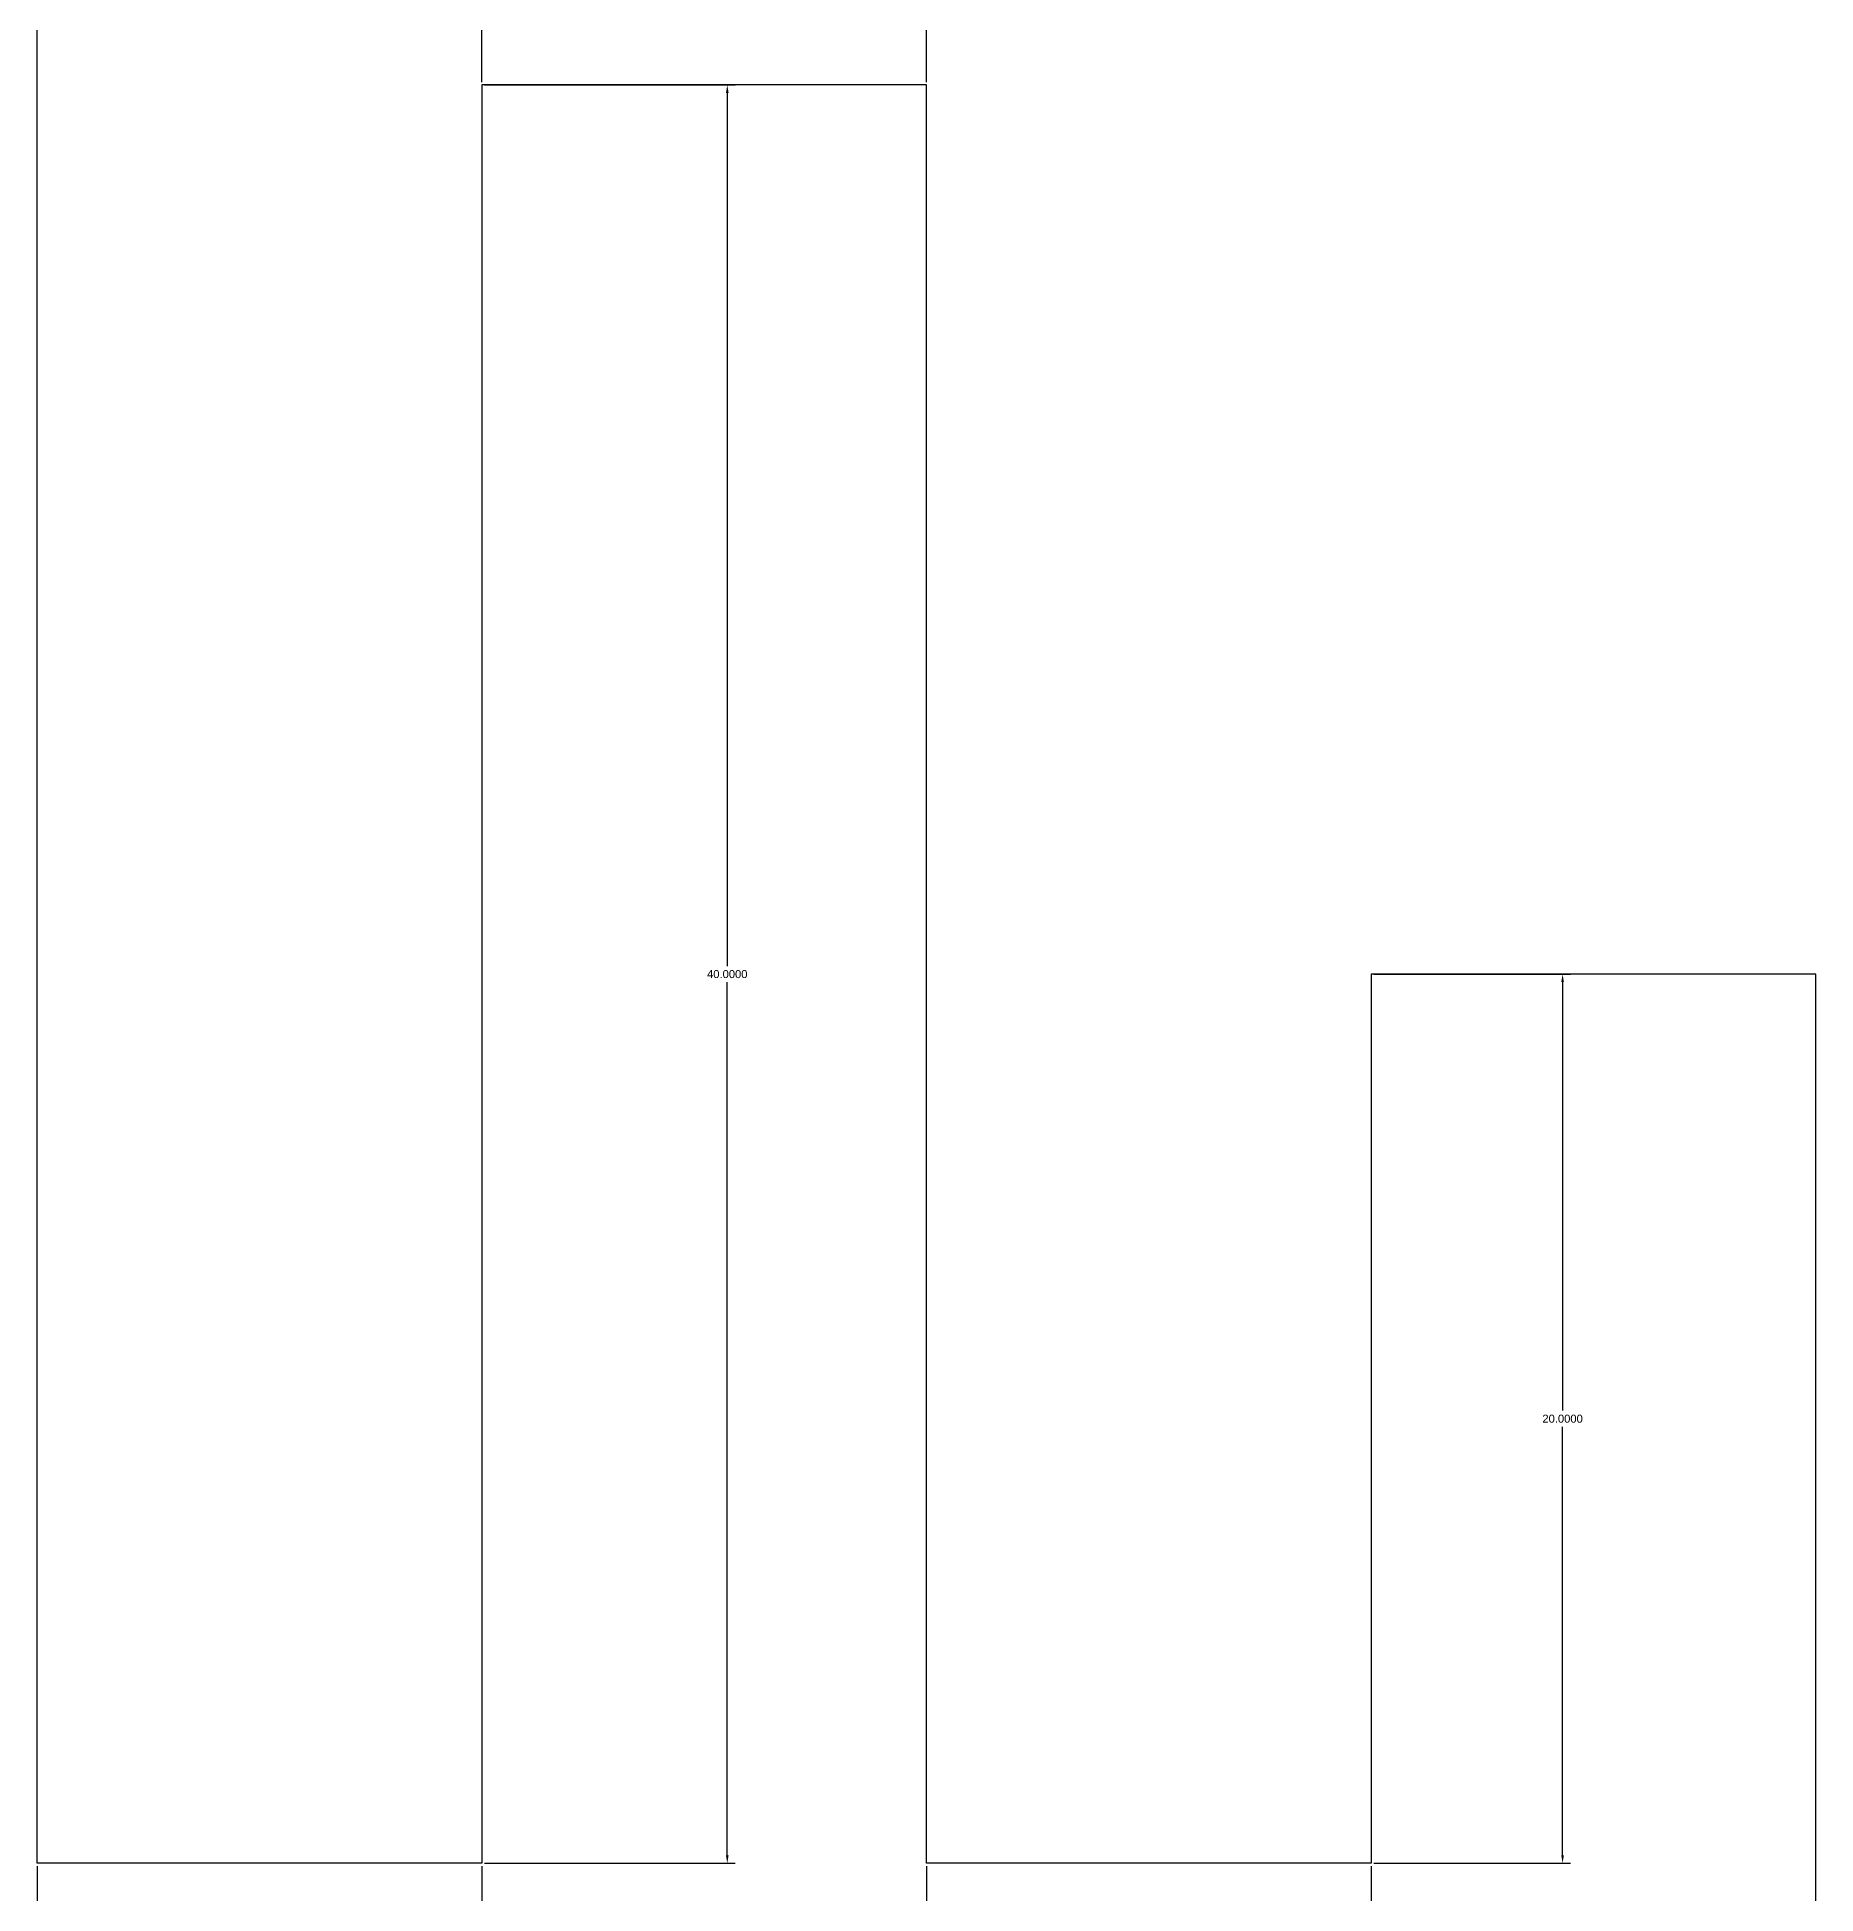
# Model space of a CAD drawing. Header units: inches. Extents: x 869 to 1543, y 380 to 613.
# Drawn here: x 1261.61 to 1301.61, y 532.43 to 574.19 of the extents above; entities that cross this region are included whole.
import ezdxf

# ---------------------------------------------------------------- set-up
doc = ezdxf.new("R2010")
doc.units = ezdxf.units.IN
doc.header["$MEASUREMENT"] = 0
doc.styles.get("Standard").update_dxf_attribs({"font": 'arial.ttf'})
doc.dimstyles.get("Standard").update_dxf_attribs({"dimtxt": 0.18, "dimasz": 0.18, "dimexe": 0.18, "dimexo": 0.0625, "dimgap": 0.09, "dimtad": 0, "dimtih": 1, "dimtoh": 1, "dimdec": 4, "dimzin": 0, "dimdsep": 46, "dimtxsty": 'Standard', "dimcen": 0.09, "dimadec": 0, "dimazin": 0, "dimtfac": 1, "dimtdec": 4, "dimtofl": 0, "dimtmove": 0, "dimatfit": 3, "dimfxl": 1, "dimtolj": 1, "dimtzin": 0, "dimarcsym": 0})

# ---------------------------------------------------------------- blocks, each defined once
blk = doc.blocks.new('*D36')
at = {"color": 0, "lineweight": -2, "transparency": 16777216}
for p, q in [((1261.608, 533.054), (1261.608, 524.54)), ((1271.608, 533.054), (1271.608, 524.54)), ((1261.788, 524.72), (1266.083, 524.72)), ((1271.428, 524.72), (1267.132, 524.72))]:
    blk.add_line(p, q, dxfattribs=at)
at = {"color": 0, "transparency": 16777216}
for points in [[(1261.788, 524.75), (1261.788, 524.69), (1261.608, 524.72)], [(1271.428, 524.75), (1271.428, 524.69), (1271.608, 524.72)]]:
    blk.add_solid(points, dxfattribs=at)
at = {"layer": 'Defpoints', "color": 0, "transparency": 16777216}
for p in [(1261.608, 533.116), (1271.608, 533.116), (1271.608, 524.72)]:
    blk.add_point(p, dxfattribs=at)
at = {"color": 0, "transparency": 16777216, "insert": (1266.608, 524.72), "char_height": 0.18, "attachment_point": 5}
blk.add_mtext('\\A1;10.0000', dxfattribs=at)
blk = doc.blocks.new('*D37')
at = {"color": 0, "lineweight": -2, "transparency": 16777216}
for p, q in [((1271.67, 573.116), (1277.307, 573.116)), ((1277.127, 572.936), (1277.127, 553.298)), ((1277.127, 533.296), (1277.127, 552.934)), ((1271.67, 533.116), (1277.307, 533.116))]:
    blk.add_line(p, q, dxfattribs=at)
at = {"color": 0, "transparency": 16777216}
for points in [[(1277.097, 572.936), (1277.157, 572.936), (1277.127, 573.116)], [(1277.097, 533.296), (1277.157, 533.296), (1277.127, 533.116)]]:
    blk.add_solid(points, dxfattribs=at)
at = {"layer": 'Defpoints', "color": 0, "transparency": 16777216}
for p in [(1271.608, 573.116), (1271.608, 533.116), (1277.127, 533.116)]:
    blk.add_point(p, dxfattribs=at)
at = {"color": 0, "transparency": 16777216, "insert": (1277.127, 553.116), "char_height": 0.18, "attachment_point": 5}
blk.add_mtext('\\A1;40.0000', dxfattribs=at)
blk = doc.blocks.new('*D38')
at = {"color": 0, "lineweight": -2, "transparency": 16777216}
for p, q in [((1271.608, 573.179), (1271.608, 582.802)), ((1271.788, 582.622), (1276.083, 582.622)), ((1281.428, 582.622), (1277.132, 582.622)), ((1281.608, 573.179), (1281.608, 582.802))]:
    blk.add_line(p, q, dxfattribs=at)
at = {"color": 0, "transparency": 16777216}
for points in [[(1271.788, 582.652), (1271.788, 582.592), (1271.608, 582.622)], [(1281.428, 582.652), (1281.428, 582.592), (1281.608, 582.622)]]:
    blk.add_solid(points, dxfattribs=at)
at = {"layer": 'Defpoints', "color": 0, "transparency": 16777216}
for p in [(1281.608, 582.622), (1271.608, 573.116), (1281.608, 573.116)]:
    blk.add_point(p, dxfattribs=at)
at = {"color": 0, "transparency": 16777216, "insert": (1276.608, 582.622), "char_height": 0.18, "attachment_point": 5}
blk.add_mtext('\\A1;10.0000', dxfattribs=at)
blk = doc.blocks.new('*D39')
at = {"color": 0, "lineweight": -2, "transparency": 16777216}
for p, q in [((1281.608, 533.054), (1281.608, 527.715)), ((1291.608, 533.054), (1291.608, 527.715)), ((1281.788, 527.895), (1286.083, 527.895)), ((1291.428, 527.895), (1287.132, 527.895))]:
    blk.add_line(p, q, dxfattribs=at)
at = {"color": 0, "transparency": 16777216}
for points in [[(1281.788, 527.925), (1281.788, 527.865), (1281.608, 527.895)], [(1291.428, 527.925), (1291.428, 527.865), (1291.608, 527.895)]]:
    blk.add_solid(points, dxfattribs=at)
at = {"layer": 'Defpoints', "color": 0, "transparency": 16777216}
for p in [(1281.608, 533.116), (1291.608, 533.116), (1291.608, 527.895)]:
    blk.add_point(p, dxfattribs=at)
at = {"color": 0, "transparency": 16777216, "insert": (1286.608, 527.895), "char_height": 0.18, "attachment_point": 5}
blk.add_mtext('\\A1;10.0000', dxfattribs=at)
blk = doc.blocks.new('*D41')
at = {"color": 0, "lineweight": -2, "transparency": 16777216}
for p, q in [((1291.67, 553.116), (1296.092, 553.116)), ((1295.912, 552.936), (1295.912, 543.298)), ((1295.912, 533.296), (1295.912, 542.934)), ((1291.67, 533.116), (1296.092, 533.116))]:
    blk.add_line(p, q, dxfattribs=at)
at = {"color": 0, "transparency": 16777216}
for points in [[(1295.882, 552.936), (1295.942, 552.936), (1295.912, 553.116)], [(1295.882, 533.296), (1295.942, 533.296), (1295.912, 533.116)]]:
    blk.add_solid(points, dxfattribs=at)
at = {"layer": 'Defpoints', "color": 0, "transparency": 16777216}
for p in [(1291.608, 553.116), (1291.608, 533.116), (1295.912, 533.116)]:
    blk.add_point(p, dxfattribs=at)
at = {"color": 0, "transparency": 16777216, "insert": (1295.912, 543.116), "char_height": 0.18, "attachment_point": 5}
blk.add_mtext('\\A1;20.0000', dxfattribs=at)

msp = doc.modelspace()

# ---------------------------------------------------------------- linework, layer by layer
for p, q in [((1261.60759, 533.11617), (1261.60759, 593.11617)), ((1281.60759, 573.11617), (1271.60759, 573.11617)), ((1271.60759, 573.11617), (1271.60759, 533.11617)), ((1281.60759, 533.11617), (1281.60759, 573.11617)), ((1301.60759, 553.11617), (1291.60759, 553.11617)), ((1291.60759, 553.11617), (1291.60759, 533.11617)), ((1301.60759, 513.11617), (1301.60759, 553.11617)), ((1301.60759, 553.11617), (1301.60759, 553.11617)), ((1271.60759, 533.11617), (1261.60759, 533.11617)), ((1291.60759, 533.11617), (1281.60759, 533.11617))]:
    msp.add_line(p, q)

# ---------------------------------------------------------------- dimensions: what is measured, and where the dimension line sits
for base, p1, p2, picture, middle in [((1281.60759, 582.6217), (1271.60759, 573.11617), (1281.60759, 573.11617), '*D38', (1276.60759, 582.6217)), ((1271.60759, 524.7198), (1261.60759, 533.11617), (1271.60759, 533.11617), '*D36', (1266.60759, 524.7198)), ((1291.60759, 527.89515), (1281.60759, 533.11617), (1291.60759, 533.11617), '*D39', (1286.60759, 527.89515))]:
    dim = msp.add_linear_dim(base=base, p1=p1, p2=p2, dimstyle='Standard')
    dim.commit()
    dim.dimension.update_dxf_attribs({"geometry": picture, "text_midpoint": middle})
for base, p1, p2, picture, middle in [((1277.12741, 533.11617), (1271.60759, 573.11617), (1271.60759, 533.11617), '*D37', (1277.12741, 553.11617)), ((1295.91234, 533.11617), (1291.60759, 553.11617), (1291.60759, 533.11617), '*D41', (1295.91234, 543.11617))]:
    dim = msp.add_linear_dim(base=base, p1=p1, p2=p2, angle=90, dimstyle='Standard')
    dim.commit()
    dim.dimension.update_dxf_attribs({"geometry": picture, "text_midpoint": middle})

doc.saveas('drawing.dxf')
